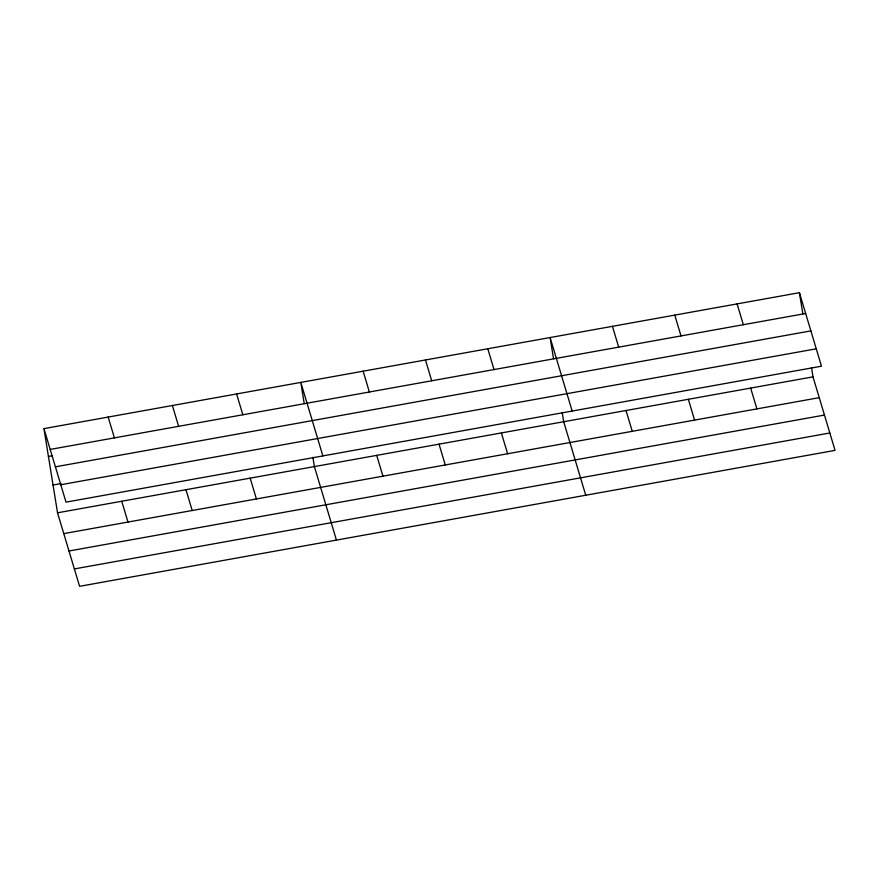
<?xml version="1.0" encoding="UTF-8"?>
<svg xmlns="http://www.w3.org/2000/svg" width="879" height="879" viewBox="0 0 879 879"><rect width="100%" height="100%" fill="white"/><g stroke="black" fill="none" stroke-linecap="round" stroke-linejoin="round"><path stroke-width="1.32" d="M43.95 428.622L799.418 292.685L821.469 366.191L66.002 502.14L43.95 428.622L57.531 512.809L79.582 586.315L835.05 450.378L812.998 376.86L811.504 367.609M50.191 449.433L805.658 313.495M48.433 456.41L52.443 455.685M55.41 466.826L810.877 330.889M53.048 485.021L61.069 483.582M60.783 484.747L816.261 348.809M57.531 512.809L812.998 376.86M63.771 533.619L819.239 397.671M68.991 551.001L824.458 415.064M74.363 568.922L829.831 432.984M737.096 303.903L743.337 324.714M750.666 388.078L756.918 408.889M674.764 315.121L681.016 335.932M688.345 399.297L694.586 420.107M612.443 326.329L618.684 347.139M626.013 410.504L632.265 431.314M572.174 411.053L550.111 337.547L553.528 358.709M585.744 495.229L563.692 421.722L562.197 412.46M487.79 348.765L494.031 369.576M501.36 432.94L507.612 453.751M425.458 359.972L431.71 380.783M439.039 444.159L445.279 464.969M363.137 371.191L369.378 392.001M376.717 455.366L382.958 476.176M322.868 455.915L300.805 382.409L304.222 403.571M336.437 540.091L314.385 466.584L312.891 457.322M236.594 393.957L242.835 414.767M250.174 478.143L256.415 498.953M172.383 405.516L178.624 426.326M185.952 489.691L192.204 510.501M108.161 417.075L114.413 437.885M121.741 501.25L127.982 522.06M799.418 292.685L802.835 313.847"/></g></svg>
